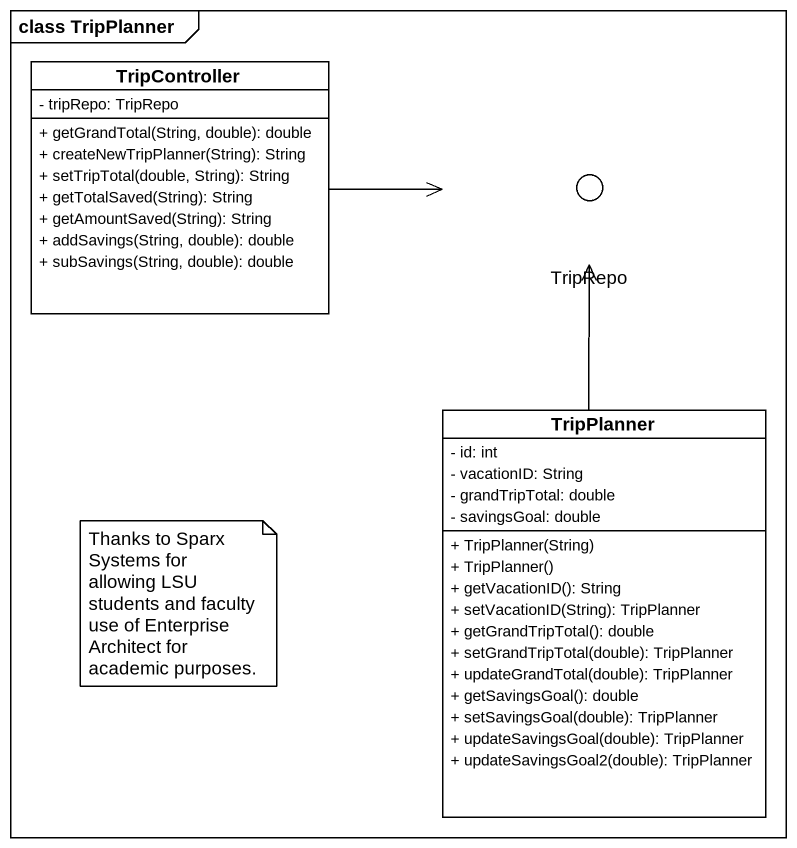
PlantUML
@startuml
mainframe class TripPlanner
allowmixing
hide circle
hide empty members
skinparam classAttributeIconSize 0
class TripController {
  - tripRepo: TripRepo
  + getGrandTotal(String, double): double
  + createNewTripPlanner(String): String
  + setTripTotal(double, String): String
  + getTotalSaved(String): String
  + getAmountSaved(String): String
  + addSavings(String, double): double
  + subSavings(String, double): double
}
() TripRepo <<interface>>
class TripPlanner {
  - id: int
  - vacationID: String
  - grandTripTotal: double
  - savingsGoal: double
  + TripPlanner(String)
  + TripPlanner()
  + getVacationID(): String
  + setVacationID(String): TripPlanner
  + getGrandTripTotal(): double
  + setGrandTripTotal(double): TripPlanner
  + updateGrandTotal(double): TripPlanner
  + getSavingsGoal(): double
  + setSavingsGoal(double): TripPlanner
  + updateSavingsGoal(double): TripPlanner
  + updateSavingsGoal2(double): TripPlanner
}
TripController -right-> TripRepo
TripPlanner -up-> TripRepo
note as N1
  Thanks to Sparx Systems for allowing LSU students and faculty use of Enterprise Architect for academic purposes.
end note
@enduml
